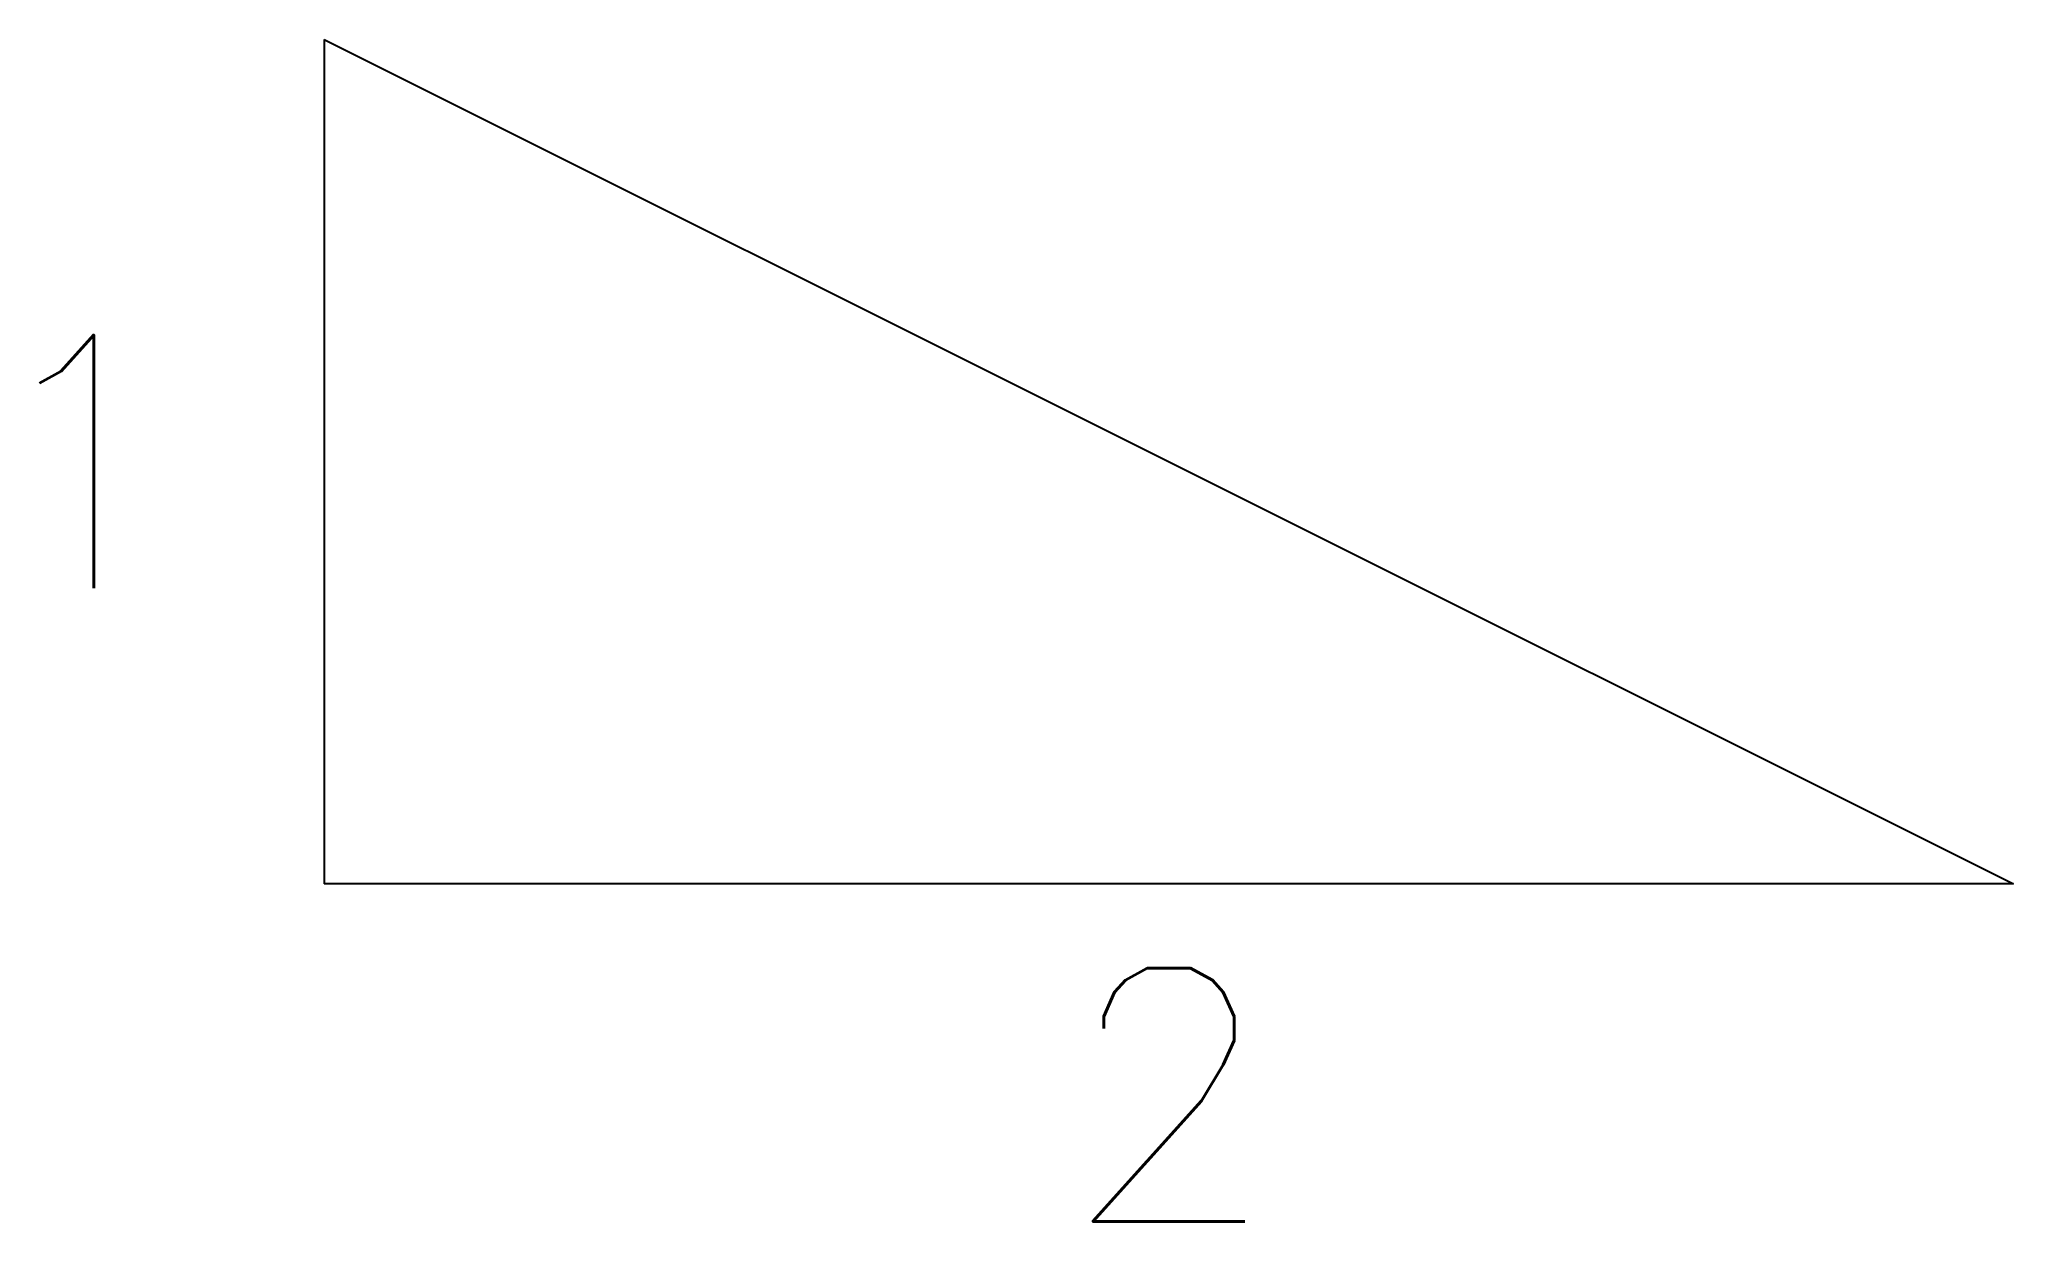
# Model space of a CAD drawing. Header units: metres. Extents: x -27.9 to -4.5, y -8.5 to 5.5.
import ezdxf
from ezdxf.enums import TextEntityAlignment as Align

# ---------------------------------------------------------------- set-up
doc = ezdxf.new("R2010")
doc.units = ezdxf.units.M
doc.header["$MEASUREMENT"] = 0
doc.layers.get('0').update_dxf_attribs({"linetype": 'CONTINUOUS'})
doc.styles.get("Standard").update_dxf_attribs({"font": 'simplex'})

msp = doc.modelspace()

# ---------------------------------------------------------------- linework, layer by layer
at = {"color": 2}
for p, q in [((-24.525, 5.475), (-4.525, -4.525)), ((-24.525, 5.475), (-24.525, -4.525)), ((-4.525, -4.525), (-24.525, -4.525))]:
    msp.add_line(p, q, dxfattribs=at)

# ---------------------------------------------------------------- texts
msp.add_text('1', height=3, dxfattribs=at).set_placement((-26.097, 0.475), align=Align.MIDDLE_RIGHT)
msp.add_text('2', height=3, dxfattribs=at).set_placement((-14.525, -5.525), align=Align.TOP_CENTER)

doc.saveas('drawing.dxf')
